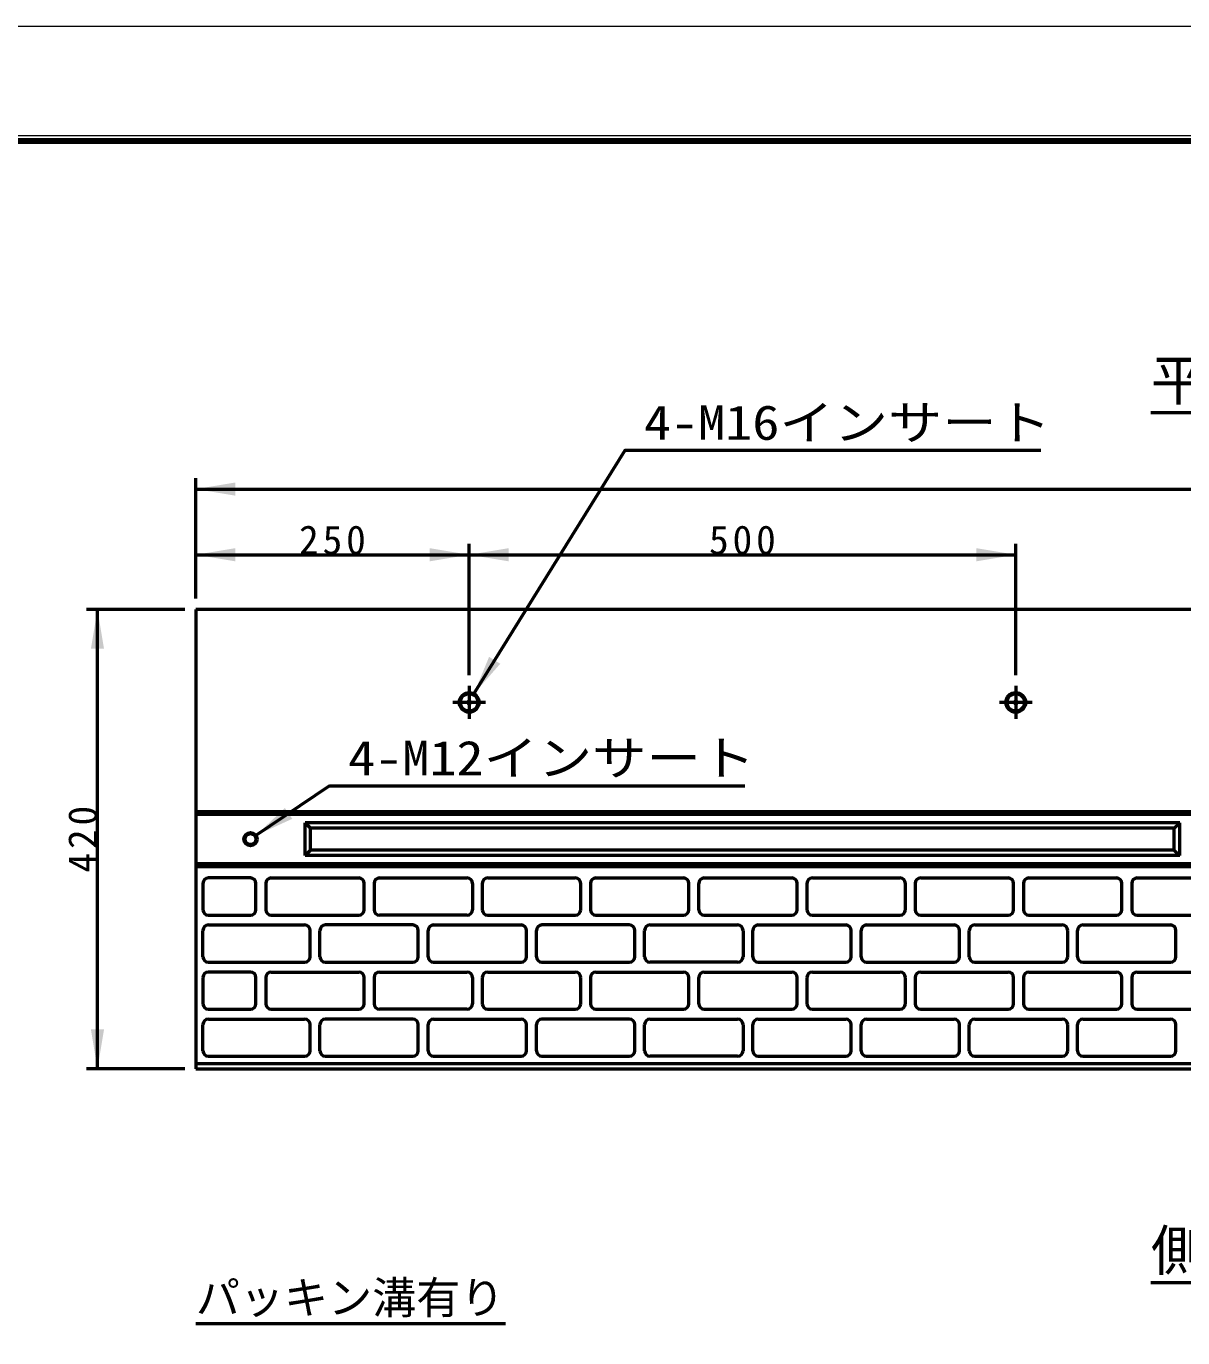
# Model space of a CAD drawing. Units: millimetres, scale not verified. Extents: x -2102 to 2102, y -1485 to 1485.
# Drawn here: x -323 to 735, y 286 to 1485 of the extents above; entities that cross this region are included whole.
import ezdxf
from ezdxf.enums import TextEntityAlignment as Align

# ---------------------------------------------------------------- set-up
doc = ezdxf.new("R2010")
doc.units = ezdxf.units.MM
doc.header["$LTSCALE"] = 5
doc.header["$PDMODE"] = 32
doc.header["$PDSIZE"] = 2.5
doc.linetypes.add('LONG_DASHED_DOTTED', pattern=[15.25, 12, -1.5, 0.25, -1.5])
doc.layers.add('0-0_V-nasSTD', color=7, linetype='Continuous', lineweight=35)
doc.layers.add('0-1_0', color=7, linetype='Continuous', lineweight=50)
doc.styles.add('ＭＳ ゴシック', font='')
doc.styles.get('ＭＳ ゴシック').set_extended_font_data('MS Gothic')

msp = doc.modelspace()

# ---------------------------------------------------------------- linework, layer by layer
at = {"layer": '0-0_V-nasSTD', "lineweight": 18}
for points in [[(-2102.5, -1485), (-2102.5, 1485), (2102.5, 1485), (2102.5, -1485)], [(-2002.5, -1385), (-2002.5, 1385), (2002.5, 1385), (2002.5, -1385)]]:
    msp.add_lwpolyline(points, close=True, dxfattribs=at)
at = {"layer": '0-0_V-nasSTD', "lineweight": 100}
msp.add_lwpolyline([(1997.5, -1380), (1997.5, 1380), (-1997.5, 1380)], dxfattribs=at)
at = {"layer": '0-0_V-nasSTD', "lineweight": 50}
for radius in [6, 5]:
    msp.add_circle((-118.15, 741.841), radius, dxfattribs=at)
at = {"layer": '0-0_V-nasSTD'}
for points in [[(-168.15, 1061.841), (-132.15, 1055.841), (-132.15, 1067.841)], [(-168.15, 1001.841), (-132.15, 995.841), (-132.15, 1007.841)], [(45.85, 995.841), (45.85, 1007.841), (81.85, 1001.841)], [(81.85, 1001.841), (117.85, 995.841), (117.85, 1007.841)], [(545.85, 995.841), (545.85, 1007.841), (581.85, 1001.841)], [(-264.15, 915.841), (-258.15, 951.841), (-252.15, 915.841)], [(86.161, 874.742), (100.077, 908.481), (105.172, 905.312)], [(86.161, 874.742), (105.172, 905.312), (110.268, 902.144)], [(-113.179, 745.202), (-86.72, 770.339), (-83.358, 765.369)], [(-113.179, 745.202), (-83.358, 765.369), (-79.997, 760.399)], [(-264.15, 567.841), (-258.15, 531.841), (-252.15, 567.841)]]:
    msp.add_solid(points, dxfattribs=at)
at = {"layer": '0-1_0'}
for p, q in [((705.447, 1131.841), (958.254, 1131.841)), ((-168.15, 961.841), (-168.15, 1071.841)), ((-168.15, 1061.841), (1831.85, 1061.841)), ((81.85, 891.841), (81.85, 1011.841)), ((581.85, 891.841), (581.85, 1011.841)), ((-178.15, 951.841), (-268.15, 951.841)), ((-258.15, 531.841), (-258.15, 951.841)), ((1831.85, 951.841), (-168.15, 951.841)), ((-168.15, 951.841), (-168.15, 531.841)), ((-45.987, 790.642), (-113.179, 745.202)), ((-45.987, 790.642), (334.013, 790.642)), ((1831.85, 766.841), (-168.15, 766.841)), ((1831.85, 764.341), (-168.15, 764.341)), ((731.85, 756.841), (-68.15, 756.841)), ((-68.15, 726.841), (-68.15, 756.841)), ((-63.15, 751.841), (-68.15, 756.841)), ((726.85, 751.841), (731.85, 756.841)), ((731.85, 726.841), (731.85, 756.841)), ((726.85, 751.841), (-63.15, 751.841)), ((-63.15, 731.841), (-63.15, 751.841)), ((726.85, 731.841), (726.85, 751.841)), ((-63.15, 731.841), (-68.15, 726.841)), ((726.85, 731.841), (-63.15, 731.841)), ((726.85, 731.841), (731.85, 726.841)), ((731.85, 726.841), (-68.15, 726.841)), ((1831.85, 719.341), (-168.15, 719.341)), ((570.35, 716.841), (-168.15, 716.841)), ((-168.15, 716.841), (1831.85, 716.841)), ((-161.65, 701.341), (-161.65, 677.341)), ((-118.15, 706.341), (-156.65, 706.341)), ((-113.15, 677.341), (-113.15, 701.341)), ((-104.15, 701.341), (-104.15, 677.341)), ((-99.15, 706.341), (-19.15, 706.341)), ((-14.15, 677.341), (-14.15, 701.341)), ((-5.15, 701.341), (-5.15, 677.341)), ((-0.15, 706.341), (79.85, 706.341)), ((84.85, 701.341), (84.85, 677.341)), ((93.85, 701.341), (93.85, 677.341)), ((98.85, 706.341), (178.85, 706.341)), ((183.85, 677.341), (183.85, 701.341)), ((192.85, 701.341), (192.85, 677.341)), ((197.85, 706.341), (277.85, 706.341)), ((282.85, 677.341), (282.85, 701.341)), ((291.85, 677.341), (291.85, 701.341)), ((296.85, 706.341), (376.85, 706.341)), ((381.85, 677.341), (381.85, 701.341)), ((390.85, 701.341), (390.85, 677.341)), ((395.85, 706.341), (475.85, 706.341)), ((480.85, 677.341), (480.85, 701.341)), ((489.85, 701.341), (489.85, 677.341)), ((494.85, 706.341), (574.85, 706.341)), ((579.85, 677.341), (579.85, 701.341)), ((588.85, 701.341), (588.85, 677.341)), ((593.85, 706.341), (673.85, 706.341)), ((678.85, 677.341), (678.85, 701.341)), ((687.85, 701.341), (687.85, 677.341)), ((692.85, 706.341), (772.85, 706.341)), ((-156.65, 672.341), (-118.15, 672.341)), ((-99.15, 672.341), (-19.15, 672.341)), ((79.85, 672.341), (-0.15, 672.341)), ((98.85, 672.341), (178.85, 672.341)), ((197.85, 672.341), (277.85, 672.341)), ((296.85, 672.341), (376.85, 672.341)), ((395.85, 672.341), (475.85, 672.341)), ((494.85, 672.341), (574.85, 672.341)), ((593.85, 672.341), (673.85, 672.341)), ((692.85, 672.341), (772.85, 672.341)), ((-156.65, 663.341), (-68.65, 663.341)), ((30.35, 663.341), (-49.65, 663.341)), ((49.35, 663.341), (129.35, 663.341)), ((228.35, 663.341), (148.35, 663.341)), ((247.35, 663.341), (327.35, 663.341)), ((346.35, 663.341), (426.35, 663.341)), ((445.35, 663.341), (525.35, 663.341)), ((544.35, 663.341), (624.35, 663.341)), ((643.35, 663.341), (723.35, 663.341)), ((-161.65, 634.341), (-161.65, 658.341)), ((-63.65, 634.341), (-63.65, 658.341)), ((-54.65, 634.341), (-54.65, 658.341)), ((35.35, 634.341), (35.35, 658.341)), ((44.35, 634.341), (44.35, 658.341)), ((134.35, 634.341), (134.35, 658.341)), ((143.35, 634.341), (143.35, 658.341)), ((233.35, 634.341), (233.35, 658.341)), ((242.35, 634.341), (242.35, 658.341)), ((332.35, 658.341), (332.35, 634.341)), ((341.35, 634.341), (341.35, 658.341)), ((431.35, 634.341), (431.35, 658.341)), ((440.35, 634.341), (440.35, 658.341)), ((530.35, 634.341), (530.35, 658.341)), ((539.35, 634.341), (539.35, 658.341)), ((629.35, 634.341), (629.35, 658.341)), ((638.35, 634.341), (638.35, 658.341)), ((728.35, 634.341), (728.35, 658.341)), ((-156.65, 629.341), (-68.65, 629.341)), ((-49.65, 629.341), (30.35, 629.341)), ((49.35, 629.341), (129.35, 629.341)), ((148.35, 629.341), (228.35, 629.341)), ((327.35, 629.341), (247.35, 629.341)), ((346.35, 629.341), (426.35, 629.341)), ((445.35, 629.341), (525.35, 629.341)), ((544.35, 629.341), (624.35, 629.341)), ((643.35, 629.341), (723.35, 629.341)), ((-161.65, 615.341), (-161.65, 591.341)), ((-118.15, 620.341), (-156.65, 620.341)), ((-113.15, 591.341), (-113.15, 615.341)), ((-104.15, 615.341), (-104.15, 591.341)), ((-99.15, 620.341), (-19.15, 620.341)), ((-14.15, 591.341), (-14.15, 615.341)), ((-5.15, 615.341), (-5.15, 591.341)), ((-0.15, 620.341), (79.85, 620.341)), ((84.85, 615.341), (84.85, 591.341)), ((93.85, 615.341), (93.85, 591.341)), ((98.85, 620.341), (178.85, 620.341)), ((183.85, 591.341), (183.85, 615.341)), ((192.85, 615.341), (192.85, 591.341)), ((197.85, 620.341), (277.85, 620.341)), ((282.85, 591.341), (282.85, 615.341)), ((291.85, 591.341), (291.85, 615.341)), ((296.85, 620.341), (376.85, 620.341)), ((381.85, 591.341), (381.85, 615.341)), ((390.85, 615.341), (390.85, 591.341)), ((395.85, 620.341), (475.85, 620.341)), ((480.85, 591.341), (480.85, 615.341)), ((489.85, 615.341), (489.85, 591.341)), ((494.85, 620.341), (574.85, 620.341)), ((579.85, 591.341), (579.85, 615.341)), ((588.85, 615.341), (588.85, 591.341)), ((593.85, 620.341), (673.85, 620.341)), ((678.85, 591.341), (678.85, 615.341)), ((687.85, 615.341), (687.85, 591.341)), ((692.85, 620.341), (772.85, 620.341)), ((-156.65, 586.341), (-118.15, 586.341)), ((-156.65, 577.341), (-68.65, 577.341)), ((-99.15, 586.341), (-19.15, 586.341)), ((30.35, 577.341), (-49.65, 577.341)), ((79.85, 586.341), (-0.15, 586.341)), ((49.35, 577.341), (129.35, 577.341)), ((98.85, 586.341), (178.85, 586.341)), ((228.35, 577.341), (148.35, 577.341)), ((197.85, 586.341), (277.85, 586.341)), ((247.35, 577.341), (327.35, 577.341)), ((296.85, 586.341), (376.85, 586.341)), ((346.35, 577.341), (426.35, 577.341)), ((395.85, 586.341), (475.85, 586.341)), ((445.35, 577.341), (525.35, 577.341)), ((494.85, 586.341), (574.85, 586.341)), ((544.35, 577.341), (624.35, 577.341)), ((593.85, 586.341), (673.85, 586.341)), ((643.35, 577.341), (723.35, 577.341)), ((692.85, 586.341), (772.85, 586.341)), ((-161.65, 548.341), (-161.65, 572.341)), ((-63.65, 548.341), (-63.65, 572.341)), ((-54.65, 548.341), (-54.65, 572.341)), ((35.35, 548.341), (35.35, 572.341)), ((44.35, 548.341), (44.35, 572.341)), ((134.35, 548.341), (134.35, 572.341)), ((143.35, 548.341), (143.35, 572.341)), ((233.35, 548.341), (233.35, 572.341)), ((242.35, 548.341), (242.35, 572.341)), ((332.35, 572.341), (332.35, 548.341)), ((341.35, 548.341), (341.35, 572.341)), ((431.35, 548.341), (431.35, 572.341)), ((440.35, 548.341), (440.35, 572.341)), ((530.35, 548.341), (530.35, 572.341)), ((539.35, 548.341), (539.35, 572.341)), ((629.35, 548.341), (629.35, 572.341)), ((638.35, 548.341), (638.35, 572.341)), ((728.35, 548.341), (728.35, 572.341)), ((-156.65, 543.341), (-68.65, 543.341)), ((-49.65, 543.341), (30.35, 543.341)), ((49.35, 543.341), (129.35, 543.341)), ((148.35, 543.341), (228.35, 543.341)), ((327.35, 543.341), (247.35, 543.341)), ((346.35, 543.341), (426.35, 543.341)), ((445.35, 543.341), (525.35, 543.341)), ((544.35, 543.341), (624.35, 543.341)), ((643.35, 543.341), (723.35, 543.341)), ((-178.15, 531.841), (-268.15, 531.841)), ((-168.15, 536.841), (831.85, 536.841)), ((-168.15, 531.841), (1831.85, 531.841)), ((705.447, 336.38), (958.254, 336.38)), ((-168.15, 299.053), (115.058, 299.053))]:
    msp.add_line(p, q, dxfattribs=at)
at = {"layer": '0-1_0', "linetype": 'LONG_DASHED_DOTTED'}
for p, q in [((81.85, 881.841), (81.85, 851.841)), ((581.85, 881.841), (581.85, 851.841)), ((96.85, 866.841), (66.85, 866.841)), ((596.85, 866.841), (566.85, 866.841))]:
    msp.add_line(p, q, dxfattribs=at)
at = {"layer": '0-1_0'}
for points in [[(86.161, 874.742), (224.621, 1097.382), (604.621, 1097.382)], [(-168.15, 1001.841), (81.85, 1001.841), (581.85, 1001.841)]]:
    msp.add_lwpolyline(points, dxfattribs=at)
for centre, radius in [((81.85, 866.841), 9), ((581.85, 866.841), 9), ((81.85, 866.841), 8), ((581.85, 866.841), 8)]:
    msp.add_circle(centre, radius, dxfattribs=at)
for centre, start, end in [((-156.65, 701.341), 90, 180), ((-118.15, 701.341), 0, 90), ((-99.15, 701.341), 90, 180), ((-19.15, 701.341), 0, 90), ((-0.15, 701.341), 90, 180), ((79.85, 701.341), 0, 90), ((98.85, 701.341), 90, 180), ((178.85, 701.341), 0, 90), ((197.85, 701.341), 90, 180), ((277.85, 701.341), 0, 90), ((296.85, 701.341), 90, 180), ((376.85, 701.341), 0, 90), ((395.85, 701.341), 90, 180), ((475.85, 701.341), 0, 90), ((494.85, 701.341), 90, 180), ((574.85, 701.341), 0, 90), ((593.85, 701.341), 90, 180), ((673.85, 701.341), 0, 90), ((692.85, 701.341), 90, 180), ((-156.65, 677.341), 180, 270), ((-118.15, 677.341), 270, 0), ((-99.15, 677.341), 180, 270), ((-19.15, 677.341), 270, 0), ((-0.15, 677.341), 180, 270), ((79.85, 677.341), 270, 0), ((98.85, 677.341), 180, 270), ((178.85, 677.341), 270, 0), ((197.85, 677.341), 180, 270), ((277.85, 677.341), 270, 0), ((296.85, 677.341), 180, 270), ((376.85, 677.341), 270, 0), ((395.85, 677.341), 180, 270), ((475.85, 677.341), 270, 0), ((494.85, 677.341), 180, 270), ((574.85, 677.341), 270, 0), ((593.85, 677.341), 180, 270), ((673.85, 677.341), 270, 0), ((692.85, 677.341), 180, 270), ((-156.65, 658.341), 90, 180), ((-68.65, 658.341), 0, 90), ((-49.65, 658.341), 90, 180), ((30.35, 658.341), 0, 90), ((49.35, 658.341), 90, 180), ((129.35, 658.341), 0, 90), ((148.35, 658.341), 90, 180), ((228.35, 658.341), 0, 90), ((247.35, 658.341), 90, 180), ((327.35, 658.341), 0, 90), ((346.35, 658.341), 90, 180), ((426.35, 658.341), 0, 90), ((445.35, 658.341), 90, 180), ((525.35, 658.341), 0, 90), ((544.35, 658.341), 90, 180), ((624.35, 658.341), 0, 90), ((643.35, 658.341), 90, 180), ((723.35, 658.341), 0, 90), ((-156.65, 634.341), 180, 270), ((-68.65, 634.341), 270, 0), ((-49.65, 634.341), 180, 270), ((30.35, 634.341), 270, 0), ((49.35, 634.341), 180, 270), ((129.35, 634.341), 270, 0), ((148.35, 634.341), 180, 270), ((228.35, 634.341), 270, 0), ((247.35, 634.341), 180, 270), ((327.35, 634.341), 270, 0), ((346.35, 634.341), 180, 270), ((426.35, 634.341), 270, 0), ((445.35, 634.341), 180, 270), ((525.35, 634.341), 270, 0), ((544.35, 634.341), 180, 270), ((624.35, 634.341), 270, 0), ((643.35, 634.341), 180, 270), ((723.35, 634.341), 270, 0), ((-156.65, 615.341), 90, 180), ((-118.15, 615.341), 0, 90), ((-99.15, 615.341), 90, 180), ((-19.15, 615.341), 0, 90), ((-0.15, 615.341), 90, 180), ((79.85, 615.341), 0, 90), ((98.85, 615.341), 90, 180), ((178.85, 615.341), 0, 90), ((197.85, 615.341), 90, 180), ((277.85, 615.341), 0, 90), ((296.85, 615.341), 90, 180), ((376.85, 615.341), 0, 90), ((395.85, 615.341), 90, 180), ((475.85, 615.341), 0, 90), ((494.85, 615.341), 90, 180), ((574.85, 615.341), 0, 90), ((593.85, 615.341), 90, 180), ((673.85, 615.341), 0, 90), ((692.85, 615.341), 90, 180), ((-156.65, 591.341), 180, 270), ((-118.15, 591.341), 270, 0), ((-99.15, 591.341), 180, 270), ((-19.15, 591.341), 270, 0), ((-0.15, 591.341), 180, 270), ((79.85, 591.341), 270, 0), ((98.85, 591.341), 180, 270), ((178.85, 591.341), 270, 0), ((197.85, 591.341), 180, 270), ((277.85, 591.341), 270, 0), ((296.85, 591.341), 180, 270), ((376.85, 591.341), 270, 0), ((395.85, 591.341), 180, 270), ((475.85, 591.341), 270, 0), ((494.85, 591.341), 180, 270), ((574.85, 591.341), 270, 0), ((593.85, 591.341), 180, 270), ((673.85, 591.341), 270, 0), ((692.85, 591.341), 180, 270), ((-156.65, 572.341), 90, 180), ((-68.65, 572.341), 0, 90), ((-49.65, 572.341), 90, 180), ((30.35, 572.341), 0, 90), ((49.35, 572.341), 90, 180), ((129.35, 572.341), 0, 90), ((148.35, 572.341), 90, 180), ((228.35, 572.341), 0, 90), ((247.35, 572.341), 90, 180), ((327.35, 572.341), 0, 90), ((346.35, 572.341), 90, 180), ((426.35, 572.341), 0, 90), ((445.35, 572.341), 90, 180), ((525.35, 572.341), 0, 90), ((544.35, 572.341), 90, 180), ((624.35, 572.341), 0, 90), ((643.35, 572.341), 90, 180), ((723.35, 572.341), 0, 90), ((-156.65, 548.341), 180, 270), ((-68.65, 548.341), 270, 0), ((-49.65, 548.341), 180, 270), ((30.35, 548.341), 270, 0), ((49.35, 548.341), 180, 270), ((129.35, 548.341), 270, 0), ((148.35, 548.341), 180, 270), ((228.35, 548.341), 270, 0), ((247.35, 548.341), 180, 270), ((327.35, 548.341), 270, 0), ((346.35, 548.341), 180, 270), ((426.35, 548.341), 270, 0), ((445.35, 548.341), 180, 270), ((525.35, 548.341), 270, 0), ((544.35, 548.341), 180, 270), ((624.35, 548.341), 270, 0), ((643.35, 548.341), 180, 270), ((723.35, 548.341), 270, 0)]:
    msp.add_arc(centre, 5, start, end, dxfattribs=at)
for p in [(81.85, 866.841), (581.85, 866.841)]:
    msp.add_point(p, dxfattribs=at)

# ---------------------------------------------------------------- texts
at = {"layer": '0-0_V-nasSTD', "style": 'ＭＳ ゴシック'}
for s, height, p in [('平\u3000面\u3000図', 36.95, (705.447, 1131.841)), ('側\u3000面\u3000図', 36.95, (705.447, 336.38)), ('パッキン溝有り', 29.56, (-168.15, 299.053))]:
    msp.add_text(s, height=height, dxfattribs=at).set_placement(p, align=Align.BOTTOM_LEFT)
at = {"layer": '0-0_V-nasSTD', "style": 'ＭＳ ゴシック', "width": 1.15}
for s, p in [('4-M16インサート', (241.741, 1097.382)), ('4-M12インサート', (-28.867, 790.642))]:
    msp.add_text(s, height=31.67, dxfattribs=at).set_placement(p, align=Align.BOTTOM_LEFT)
at = {"layer": '0-0_V-nasSTD', "char_height": 26.39, "attachment_point": 7, "style": 'ＭＳ ゴシック'}
for s, insert in [('\\T1.2;250', (-73.75, 1001.841)), ('\\T1.2;500', (301.25, 1001.841))]:
    msp.add_mtext(s, dxfattribs=dict(at, insert=insert))
at = {"layer": '0-0_V-nasSTD', "insert": (-258.15, 711.241), "char_height": 26.39, "attachment_point": 7, "rotation": 90, "style": 'ＭＳ ゴシック'}
msp.add_mtext('\\T1.2;420', dxfattribs=at)

doc.saveas('drawing.dxf')
